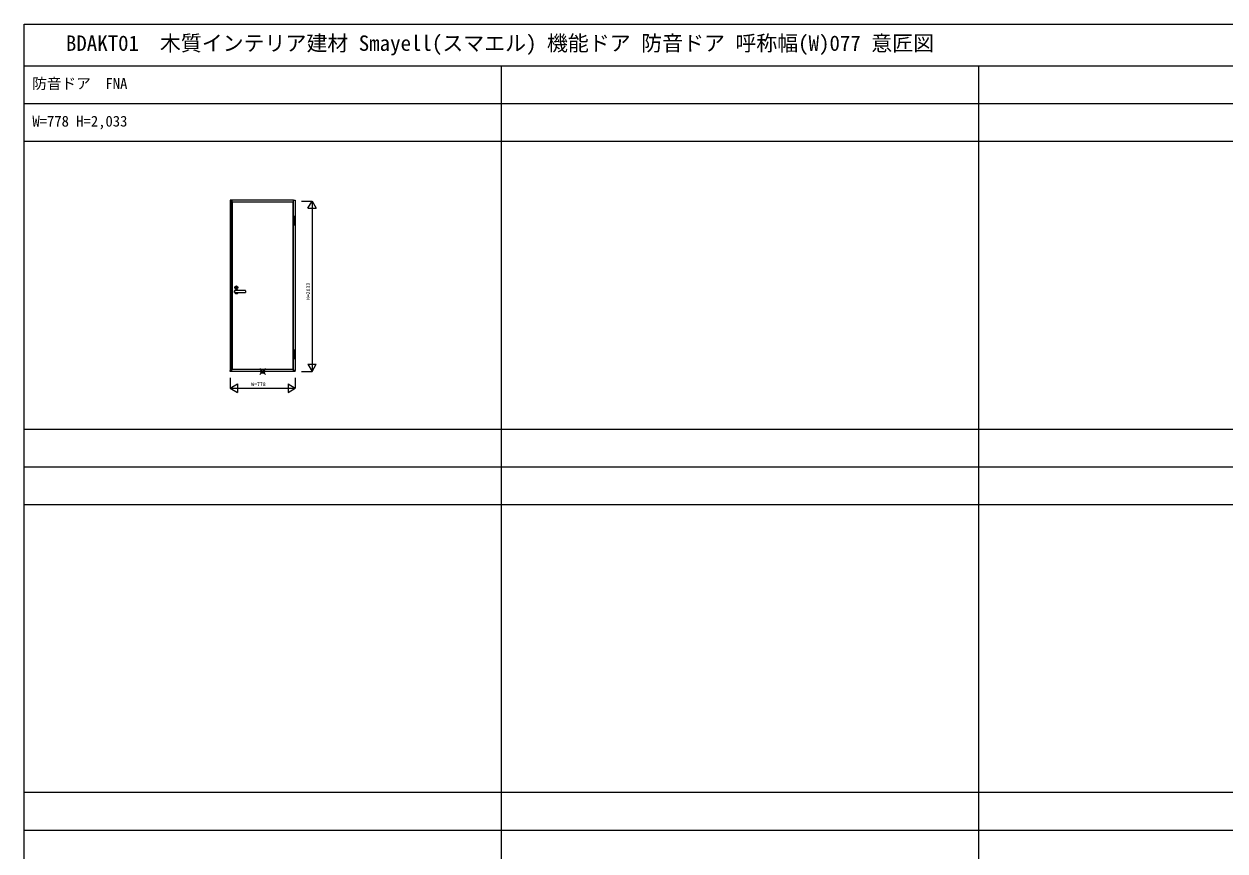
# Model space of a CAD drawing. Units: millimetres, scale not verified. Extents: x -14341 to 14341, y -10000 to 10000.
# Drawn here: x -14341 to 0, y 130 to 10000 of the extents above; entities that cross this region are included whole.
import ezdxf
from ezdxf.enums import TextEntityAlignment as Align

# ---------------------------------------------------------------- set-up
doc = ezdxf.new("R2010")
doc.units = ezdxf.units.MM
doc.header["$LTSCALE"] = 50
doc.layers.add('0-0_0', color=7, linetype='Continuous')
for name, color, linetype, lineweight in [('0-1_YKK_F1', 7, 'Continuous', 18), ('0-2_YKK_IN', 1, 'Continuous', 18), ('0-3_YKK_A1', 4, 'Continuous', 18), ('0-4_YKK_N1', 2, 'Continuous', 18)]:
    doc.layers.add(name, color=color, linetype=linetype, lineweight=lineweight)
doc.styles.add('ＭＳ ゴシック', font='')
doc.styles.get('ＭＳ ゴシック').set_extended_font_data('MS Gothic')

msp = doc.modelspace()

# ---------------------------------------------------------------- linework, layer by layer
at = {"layer": '0-1_YKK_F1'}
for p, q in [((-14340.51, -10000), (-14340.51, 10000)), ((-14340.51, 10000), (14340.51, 10000)), ((-14340.51, 9500), (14159.49, 9500)), ((-8640.51, -10000), (-8640.51, 9500)), ((-2940.51, -10000), (-2940.51, 9500)), ((-14340.51, 9050), (14159.49, 9050)), ((-14340.51, 8600), (14159.49, 8600)), ((-14340.51, 5165), (14159.49, 5165)), ((-14340.51, 4715), (14159.49, 4715)), ((-14340.51, 4265), (14159.49, 4265)), ((-14340.51, 830), (14159.49, 830)), ((-14340.51, 380), (14159.49, 380))]:
    msp.add_line(p, q, dxfattribs=at)
at = {"layer": '0-2_YKK_IN'}
for p, q in [((-11525.86, 5818.64), (-11455.15, 5889.36)), ((-11525.86, 5889.36), (-11455.15, 5818.64))]:
    msp.add_line(p, q, dxfattribs=at)
msp.add_circle((-11490.51, 5854), 25, dxfattribs=at)
at = {"layer": '0-3_YKK_A1'}
for p, q in [((-11126.51, 7705.75), (-11126.51, 7874)), ((-11126.51, 6111.75), (-11126.51, 7599.75)), ((-11121.51, 6111.75), (-11121.51, 7599.75)), ((-11825.51, 6811.25), (-11825.51, 6817)), ((-11825.51, 6800.75), (-11825.51, 6811.25)), ((-11825.51, 6795), (-11825.51, 6800.75)), ((-11696.51, 6818), (-11824.51, 6818)), ((-11824.51, 6794), (-11696.51, 6794)), ((-11805.51, 6847.48), (-11805.51, 6856.52)), ((-11803.51, 6856.52), (-11805.51, 6856.52)), ((-11805.51, 6847.48), (-11803.51, 6847.48)), ((-11803.51, 6847.48), (-11803.51, 6856.52)), ((-11695.51, 6817), (-11695.51, 6811.25)), ((-11854.51, 5880), (-11126.51, 5880)), ((-11126.51, 5880), (-11126.51, 6005.75)), ((-11879.51, 5854), (-11879.51, 5866)), ((-11101.51, 5854), (-11879.51, 5854)), ((-11101.51, 5854), (-11101.51, 5866))]:
    msp.add_line(p, q, dxfattribs=at)
for points in [[(-11879.51, 5866), (-11859.51, 5866), (-11859.51, 7899), (-11879.51, 7899)], [(-11859.51, 7879), (-11121.51, 7879), (-11121.51, 7899), (-11859.51, 7899)], [(-11130.66, 7649.25), (-11116.36, 7649.25), (-11116.36, 7650.75), (-11130.66, 7650.75)], [(-11130.61, 7650.75), (-11116.41, 7650.75), (-11116.41, 7705.75), (-11130.61, 7705.75)], [(-11130.61, 7599.75), (-11116.41, 7599.75), (-11116.41, 7649.25), (-11130.61, 7649.25)], [(-11130.66, 6055.25), (-11116.36, 6055.25), (-11116.36, 6056.75), (-11130.66, 6056.75)], [(-11130.61, 6056.75), (-11116.41, 6056.75), (-11116.41, 6111.75), (-11130.61, 6111.75)], [(-11130.61, 6005.75), (-11116.41, 6005.75), (-11116.41, 6055.25), (-11130.61, 6055.25)]]:
    msp.add_lwpolyline(points, close=True, dxfattribs=at)
for points in [[(-11121.51, 7705.75), (-11121.51, 7899), (-11101.51, 7899), (-11101.51, 5866), (-11121.51, 5866), (-11121.51, 6005.75)], [(-11126.51, 7874), (-11854.51, 7874), (-11854.51, 5880)], [(-11695.51, 6811.25), (-11695.51, 6800.75), (-11695.51, 6795)]]:
    msp.add_lwpolyline(points, dxfattribs=at)
for centre, radius in [((-11804.51, 6855), 19), ((-11804.51, 6852), 5.05)]:
    msp.add_circle(centre, radius, dxfattribs=at)
for centre, radius, start, end in [((-11804.51, 6806), 23.5, 153.33134, 206.66866), ((-11824.51, 6817), 1, 90, 180), ((-11824.51, 6795), 1, 180, 270), ((-11804.51, 6806), 23.5, 30.70636, 149.36289), ((-11804.51, 6806), 23.5, 210.63711, 329.29364), ((-11696.51, 6817), 1, 0, 90), ((-11696.51, 6795), 1, 270, 0)]:
    msp.add_arc(centre, radius, start, end, dxfattribs=at)
at = {"layer": '0-4_YKK_N1'}
for p, q in [((-11026.51, 7887), (-10901.51, 7887)), ((-10951.51, 7800.4), (-10851.51, 7800.4)), ((-10901.51, 7887), (-10901.51, 5854)), ((-10951.51, 5940.6), (-10851.51, 5940.6)), ((-11101.51, 5779), (-11101.51, 5654)), ((-11026.51, 5854), (-10901.51, 5854)), ((-11879.51, 5654), (-11792.91, 5704)), ((-11879.51, 5654), (-11792.91, 5604)), ((-11792.91, 5704), (-11792.91, 5604)), ((-11188.11, 5704), (-11101.51, 5654))]:
    msp.add_line(p, q, dxfattribs=at)
for points in [[(-10951.51, 7800.4), (-10901.51, 7887), (-10851.51, 7800.4)], [(-10951.51, 5940.6), (-10901.51, 5854), (-10851.51, 5940.6)], [(-11879.51, 5779), (-11879.51, 5654), (-11101.51, 5654)], [(-11188.11, 5704), (-11188.11, 5604), (-11101.51, 5654)]]:
    msp.add_lwpolyline(points, dxfattribs=at)

# ---------------------------------------------------------------- texts
at = {"layer": '0-0_0', "style": 'ＭＳ ゴシック'}
for s, height, p in [('BDAKT01  木質インテリア建材 Smayell(スマエル) 機能ドア 防音ドア 呼称幅(W)077 意匠図', 183.3, (-13840.51, 9625)), ('防音ドア  FNA', 128.3, (-14242.51, 9187.5)), ('W=778 H=2,033', 128.3, (-14240.51, 8737.5))]:
    msp.add_text(s, height=height, dxfattribs=at).set_placement(p, align=Align.BOTTOM_LEFT)
at = {"layer": '0-4_YKK_N1', "color": 7, "style": 'ＭＳ ゴシック'}
msp.add_text('H=2033', height=43.99, rotation=90, dxfattribs=at).set_placement((-10913.51, 6705.5), align=Align.BOTTOM_LEFT)
msp.add_text('W=778', height=43.99, dxfattribs=at).set_placement((-11627.27, 5666), align=Align.BOTTOM_LEFT)

doc.saveas('drawing.dxf')
